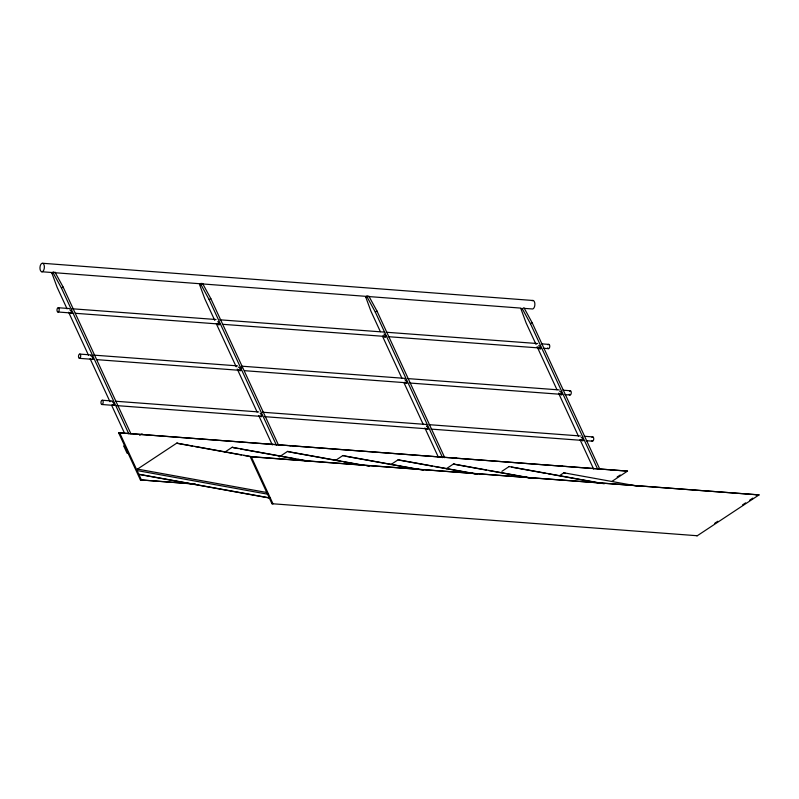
<?xml version="1.0" encoding="UTF-8"?>
<svg xmlns="http://www.w3.org/2000/svg" width="799" height="799" viewBox="0 0 799 799"><rect width="100%" height="100%" fill="white"/><g stroke="black" fill="none" stroke-linecap="round" stroke-linejoin="round"><path stroke-width="1.2" d="M67.066 308.853L57.129 287.33L51.835 272.918L53.473 271.83M51.835 272.918L53.323 273.188L54.961 272.099L63.111 287.031L130.906 433.767M128.749 433.717L61.473 288.119L63.111 287.031M214.741 320.349L204.804 298.826L199.51 284.404L201.148 283.325M199.51 284.404L201.008 284.674L202.636 283.595L210.786 298.526L278.581 445.263M276.424 445.213L209.148 299.615L210.786 298.526M139.655 435.345L141.703 433.997L142.791 434.197M380.384 331.685L370.966 311.29L365.672 296.878L367.31 295.8M365.672 296.878L367.17 297.148L368.808 296.069L376.948 311.001L444.753 457.727M267.595 493.392A1.448 1.238 -79.7 0 0 267.575 494.172L137.098 470.561A1.448 1.238 -79.7 0 1 137.498 469.103L176.769 443.125L256.03 457.467M442.596 457.687L375.32 312.079L376.948 311.001M224.889 452.094L232.119 447.31L310.162 461.432M279.191 456.938L287.46 451.475L364.284 465.378M536.059 344.459L526.112 322.936L520.828 308.524L522.316 308.794L523.954 307.705L532.104 322.646L599.899 469.373M597.742 469.323L530.466 323.725L532.104 322.646M335.55 460.394L342.791 455.61L423.27 470.172M390.881 464.579L398.112 459.795L477.373 474.137M446.232 468.783L453.462 463.999L531.505 478.122M501.882 471.34L509.113 466.556A1.448 1.238 -79.7 0 1 509.452 466.496M559.739 475.535L563.874 472.798L638.251 486.261M617.158 477.023L620.254 474.986M612.074 481.308L627.515 471.1L118.632 432.788L140.404 479.899L194.986 484.114M714.735 523.295L717.822 521.248M742.521 504.918L745.607 502.871M749.732 500.154L752.818 498.107M271.94 503.71L697.287 535.739L759.05 494.901L250.177 456.599L271.94 503.71L273.028 503.899L251.266 456.798L250.177 456.599M58.317 307.735A2.137 1.099 -85.7 0 1 58.926 311.101A2.137 1.099 -85.7 0 1 57.049 310.761A2.137 1.099 -85.7 0 1 58.317 307.735L69.493 308.574M71.98 308.754L216.04 319.52M219.765 319.8L383.69 332.054M386.177 332.234L537.687 343.56M541.412 343.84L548.863 344.399M57.878 311.99L72.779 313.108M75.266 313.288L220.564 324.144M223.051 324.334L385.737 336.489M388.224 336.679L540.973 348.094M543.46 348.274L548.434 348.644M79.83 354.087A2.137 1.099 -85.7 0 1 80.439 357.443A2.137 1.099 -85.7 0 1 78.562 357.103A2.137 1.099 -85.7 0 1 79.83 354.087L91.006 354.926M93.493 355.106L237.553 365.872M241.278 366.152L405.203 378.396M407.69 378.586L559.2 389.912M562.925 390.182L570.376 390.741M79.391 358.342L93.054 359.36M96.779 359.64L240.839 370.406M244.564 370.686L407.25 382.841M409.737 383.021L562.496 394.436M564.973 394.626L569.947 394.996M102.292 400.249A2.137 1.099 -85.7 0 1 102.901 403.605A2.137 1.099 -85.7 0 1 101.024 403.265A2.137 1.099 -85.7 0 1 102.292 400.249L112.23 400.988M115.955 401.268L258.766 411.944M262.491 412.224L426.426 424.469M428.913 424.659L580.424 435.974M584.149 436.254L592.838 436.903M101.853 404.504L114.277 405.433M116.754 405.612L260.814 416.379M264.539 416.659L428.474 428.913M430.961 429.093L583.709 440.509M586.196 440.698L592.399 441.158M118.632 432.788L627.515 471.1M251.266 456.798L759.05 494.901M140.404 479.899L190.172 483.635M192.659 483.824L195.146 484.004M42.727 263.28A4.285 2.197 -85.7 0 1 43.745 270.162A4.285 2.197 -85.7 0 1 40.03 269.063A4.285 2.197 -85.7 0 1 42.727 263.28L533.223 300.514M41.608 271.73L52.784 272.579M55.271 272.759L520.918 308.114M524.643 308.404L532.673 308.983A4.285 2.197 -85.7 0 0 534.861 303.71A4.285 2.197 -85.7 0 0 532.074 300.764M201.827 283.445L202.636 283.595M755.464 494.521L756.543 494.711M610.686 469.602L611.774 469.802M561.327 466.017L562.406 466.216M692.863 489.817L693.951 490.017M509.113 466.556L599.35 482.886M601.787 483.335L604.224 483.775M511.58 467.155L545.717 473.338M548.154 473.777L599.37 483.045M455.54 457.957L456.628 458.157M486.411 470.112L454.711 464.379A1.448 1.238 -79.7 0 0 453.462 463.999M488.848 470.561L521.777 476.514M524.214 476.953L531.525 478.281M432.279 466.127L399.35 460.174A1.448 1.238 -79.7 0 0 398.112 459.795M434.716 466.566L477.393 474.296M289.378 445.492L290.466 445.692M345.248 456.199L418.416 469.442M366.721 465.817L369.158 466.256M289.927 452.074L341.143 461.343M343.58 461.782L363.086 465.308M238.242 448.569L233.368 447.69A1.448 1.238 -79.7 0 0 232.119 447.31M240.679 449.008L295.55 458.946M297.987 459.385L308.963 461.373M696.209 535.55L697.287 535.739M192.649 446.152L178.017 443.505A1.448 1.238 -79.7 0 0 176.769 443.125M195.086 446.591L241.418 454.981M243.865 455.42L249.957 456.519M252.394 456.968L254.831 457.408M124.784 446.102L123.695 445.902L127.091 453.243L128.18 453.442M137.498 469.103L266.746 492.494M269.293 497.997L140.035 474.606A1.448 1.238 -79.7 0 1 138.796 474.226L269.273 497.847A1.448 1.238 -79.7 0 0 270.511 498.216M522.316 308.794L530.466 323.725M367.17 297.148L375.32 312.079M201.008 284.674L209.148 299.615M53.323 273.188L61.473 288.119M537.108 346.726L556.993 389.772M558.561 393.168L578.456 436.214M580.024 439.61L593.637 469.063M382.481 336.219L401.847 378.127M403.944 382.661L423.31 424.569M424.878 427.964L438.481 457.418M216.319 323.745L236.204 366.791M237.253 369.058L257.138 412.094M258.706 415.5L272.319 444.943M68.634 312.249L88.529 355.295M90.097 358.691L109.992 401.737M111.56 405.133L124.644 433.458M119.72 432.988L141.493 480.099M405.542 380.294A2.137 0.859 56.5 0 1 406.711 383.021A2.137 0.859 56.5 0 1 404.863 382.192M404.833 379.725A2.137 0.859 56.5 0 1 405.183 379.954M427.095 426.596A2.137 0.859 56.5 0 1 427.914 428.923A2.137 0.859 56.5 0 1 426.416 428.504M426.396 425.857A2.137 0.859 56.5 0 1 426.756 426.187M386.346 336.189A2.137 0.859 56.5 0 1 385.997 335.96M383.979 334.062A2.137 0.859 56.5 0 1 385.508 337.128A2.137 0.859 56.5 0 1 383.34 335.84M559.68 391.26A2.137 0.859 56.5 0 1 561.537 393.128A2.137 0.859 56.5 0 1 561.547 394.936A2.137 0.859 56.5 0 1 559.69 393.378M581.193 437.263A2.137 0.859 56.5 0 1 583.11 440.259A2.137 0.859 56.5 0 1 581.213 439.74M538.776 345.478A2.137 0.859 56.5 0 1 540.533 347.705A2.137 0.859 56.5 0 1 540.064 349.013A2.137 0.859 56.5 0 1 538.226 346.996M90.686 355.645A2.137 0.859 56.5 0 1 92.724 357.922A2.137 0.859 56.5 0 1 92.075 359.21M112.2 401.657A2.137 0.859 56.5 0 1 114.107 404.474A2.137 0.859 56.5 0 1 112.569 404.544M69.793 309.862A2.137 0.859 56.5 0 1 71.69 312.679A2.137 0.859 56.5 0 1 70.162 312.749M548.034 344.878A2.137 1.099 -85.7 0 1 549.572 345.158A2.137 1.099 -85.7 0 1 549.263 348.164L549.003 348.464A2.137 1.099 -85.7 0 1 547.724 347.885M592.009 437.393A2.137 1.099 -85.7 0 1 593.547 437.672A2.137 1.099 -85.7 0 1 593.238 440.678L592.978 440.978A2.137 1.099 -85.7 0 1 591.889 440.778M238.362 367.141A2.137 0.859 56.5 0 1 240.579 370.067A2.137 0.859 56.5 0 1 238.691 369.727M260.224 413.383A2.137 0.859 56.5 0 1 261.792 416.149A2.137 0.859 56.5 0 1 260.244 416.029M241.678 367.61A2.137 0.859 56.5 0 1 241.937 368.089M217.807 321.588A2.137 0.859 56.5 0 1 219.335 324.664A2.137 0.859 56.5 0 1 217.168 323.365M569.547 391.23A2.137 1.099 -85.7 0 1 571.085 391.51A2.137 1.099 -85.7 0 1 570.776 394.516L570.516 394.806A2.137 1.099 -85.7 0 1 569.238 394.237M342.791 455.61A1.448 1.238 -79.7 0 1 343.87 455.81M287.46 451.475A1.448 1.238 -79.7 0 1 288.709 451.854M563.874 472.798A1.448 1.238 -79.7 0 1 565.113 473.178"/></g></svg>
